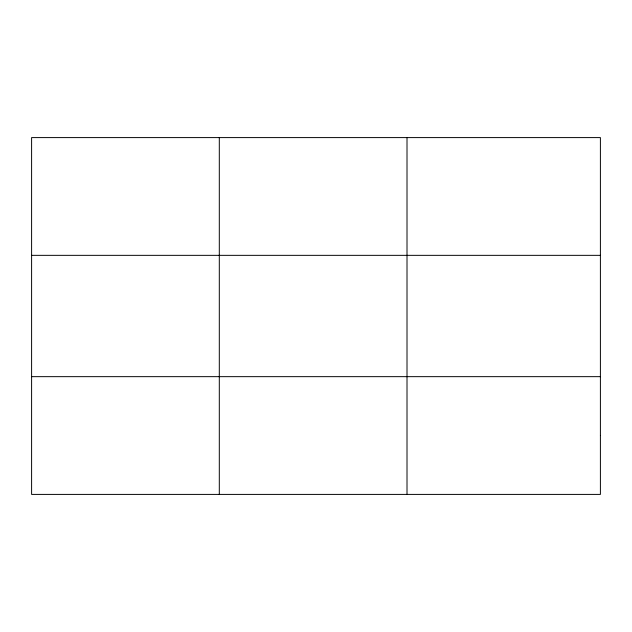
<?xml version="1.0" encoding="UTF-8"?>
<svg xmlns="http://www.w3.org/2000/svg" width="632" height="632" viewBox="0 0 632 632"><rect width="100%" height="100%" fill="white"/><g stroke="black" fill="none" stroke-linecap="round" stroke-linejoin="round"><path stroke-width="0.95" d="M219.304 494.406L219.304 137.594M407.008 494.406L407.008 137.594M31.6 255.344L600.4 255.344M31.6 376.656L600.4 376.656M600.4 435.527L600.4 494.406L31.6 494.406L31.6 137.594L600.4 137.594L600.4 435.527"/></g></svg>
